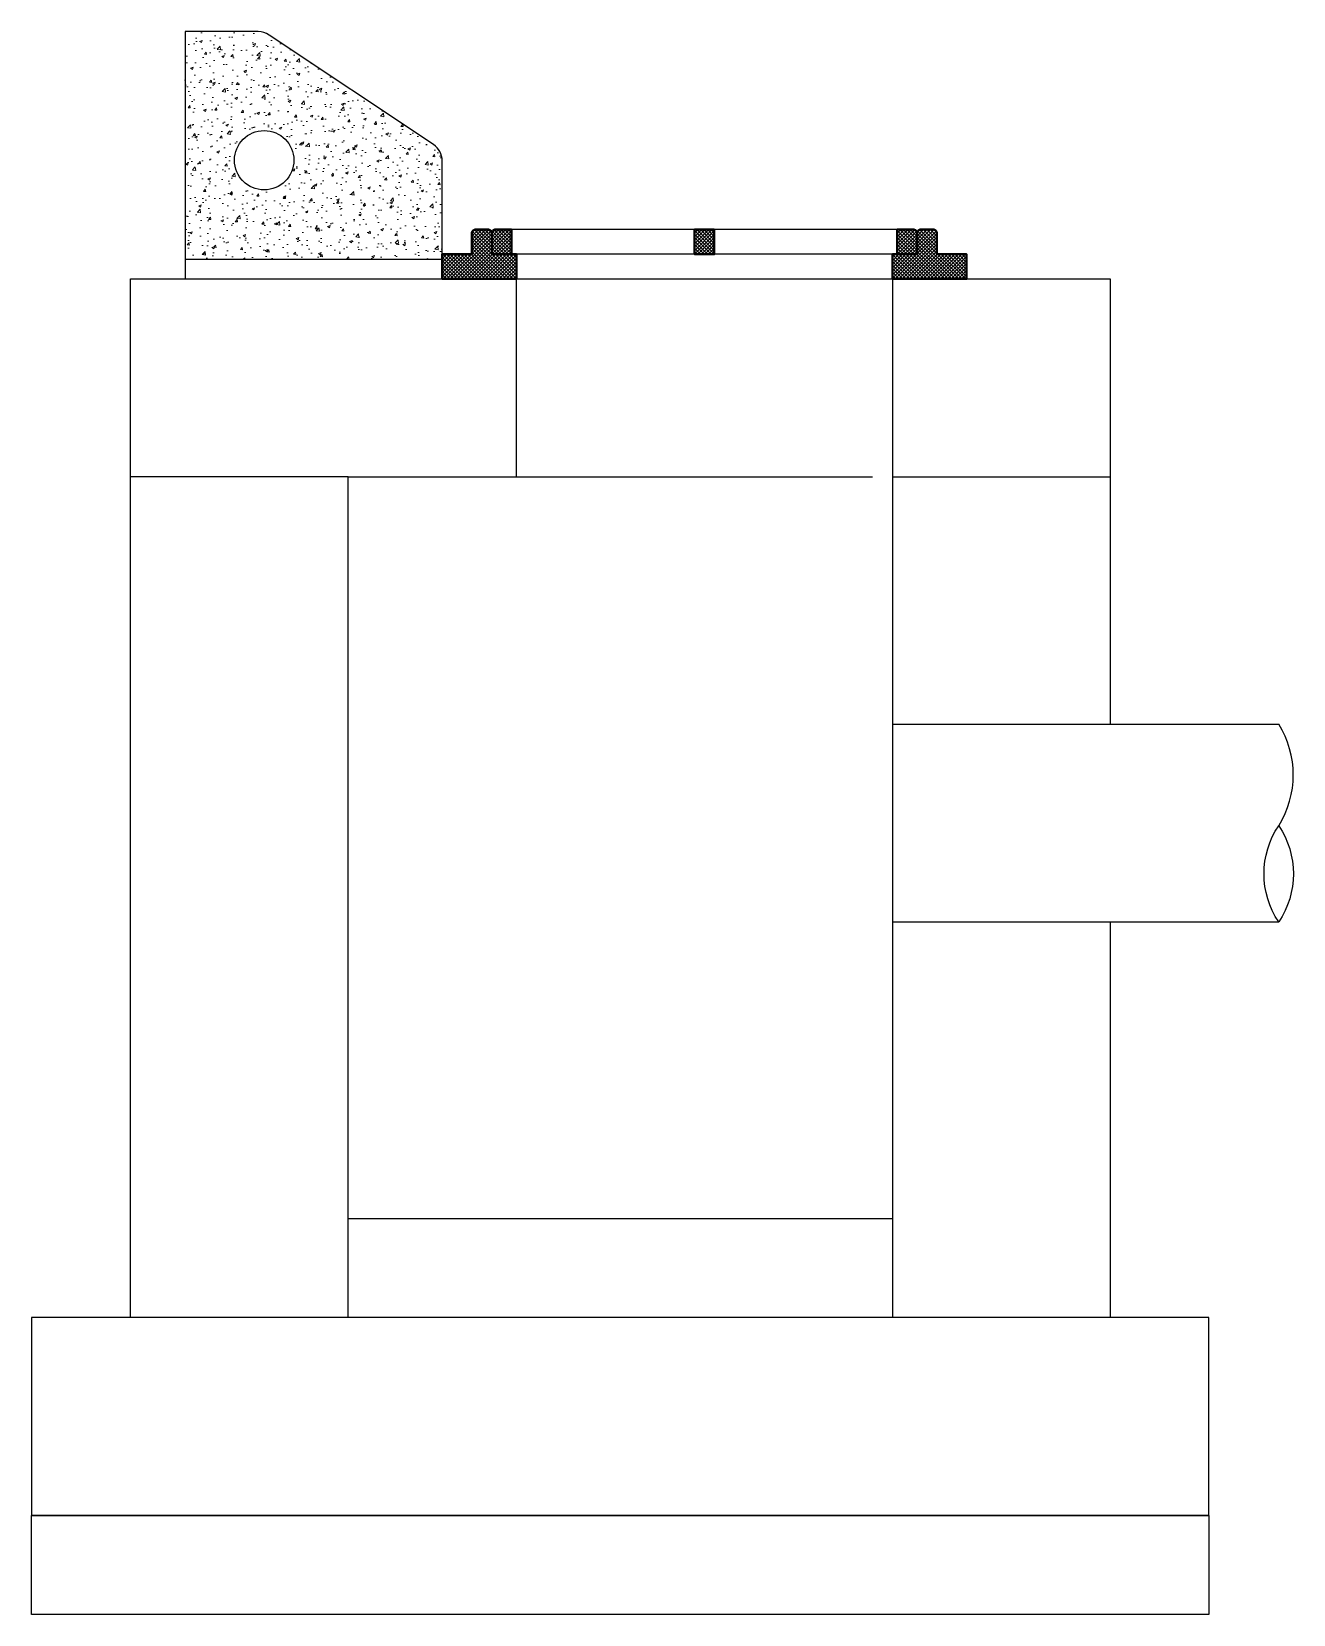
# Model space of a CAD drawing. Header units: inches. Extents: x -676 to 53517, y -16349 to 46516.
# Drawn here: x 23798 to 25073, y 43044 to 44645 of the extents above; entities that cross this region are included whole.
import ezdxf

# ---------------------------------------------------------------- set-up
doc = ezdxf.new("R2010")
doc.units = ezdxf.units.IN
doc.header["$MEASUREMENT"] = 0
for name, color, linetype, lineweight in [('LC Hatch', 252, 'Continuous', 9), ('LC Net dam2', 6, 'Continuous', 40), ('LC Net thay', 7, 'Continuous', 25)]:
    doc.layers.add(name, color=color, linetype=linetype, lineweight=lineweight)

msp = doc.modelspace()

# ---------------------------------------------------------------- hatches: boundary and pattern name
at = {"layer": 'LC Hatch'}
h = msp.add_hatch(dxfattribs=at)
h.set_pattern_fill('AR-CONC', color=256, scale=3.75, style=0)
h.set_pattern_definition([(50, (-165459.607, 8660.273), (26.8972568, -2.353205), [2.8125, -30.9375]), (355, (-165459.607, 8660.273), (-5.203175, 28.207205), [2.25, -24.75]), (100.451444, (-165457.365, 8660.077), (21.6940818, 25.8539997), [2.3902572, -26.2928292]), (46.1842, (-165459.607, 8667.773), (40.02155, -6.206973), [4.21875, -46.40625]), (96.635635, (-165456.27, 8667.256), (35.049823, 36.5294475), [3.585388, -39.439266]), (351.184164, (-165459.607, 8667.773), (35.049823, 36.5294475), [3.375, -37.125]), (21, (-165455.857, 8665.898), (22.3840145, -15.0982084), [2.8125, -30.9375]), (326, (-165455.857, 8665.898), (9.124325, 27.1931267), [2.25, -24.75]), (71.451445, (-165453.991, 8664.64), (31.508339, 12.0949182), [2.390257, -26.2928292]), (37.5, (-165459.607, 8660.273), (0.45599457, 12.4835195), [0, -24.45, 0, -25.125, 0, -24.84375]), (7.5, (-165459.607, 8660.273), (9.8651077, 14.7904392), [0, -14.325, 0, -23.8875, 0, -9.46875]), (327.5, (-165467.969, 8660.273), (20.01834136, -0.8458077), [0, -9.375, 0, -29.25, 0, -38.8125]), (317.5, (-165471.72, 8660.273), (21.8694814, 3.7539368), [0, -12.1875, 0, -19.425, 0, -27.5625])])
h.paths.add_polyline_path([(23953, 44414.5), (23953, 44644.5), (24026.9, 44644.5, -0.148063), (24038, 44641.1), (24204.1, 44530.4, -0.250765), (24213, 44513.8), (24213, 44414.5)])
h.paths.add_polyline_path([(24063, 44514.5, 1), (24003, 44514.5, 1)], flags=16)
h = msp.add_hatch(dxfattribs=at)
h.set_pattern_fill('ANSI37', color=8, scale=20, style=0)
h.set_pattern_definition([(45, (12414.1289, 45852.8894), (-1.76776695, 1.76776695), []), (135, (12414.1289, 45852.8894), (-1.76776695, -1.76776695), [])])
h.paths.add_polyline_path([(24213, 44394.5), (24213, 44419.5), (24243, 44419.5), (24243, 44440.5, -0.414214), (24247, 44444.5), (24259, 44444.5, -0.414214), (24263, 44440.5), (24263, 44419.5), (24288, 44419.5), (24288, 44394.5)])
h = msp.add_hatch(dxfattribs=at)
h.set_pattern_fill('ANSI37', color=8, scale=20, style=0)
h.set_pattern_definition([(45, (85849.7166, 69512.5), (-1.76776695, 1.76776695), []), (135, (85849.7166, 69512.5), (-1.76776695, -1.76776695), [])])
h.paths.add_polyline_path([(24673, 44444.5), (24689, 44444.5, -0.414214), (24693, 44440.5), (24693, 44419.5), (24673, 44419.5)])
h.paths.add_polyline_path([(24468, 44444.5), (24488, 44444.5), (24488, 44419.5), (24468, 44419.5)])
h.paths.add_polyline_path([(24263, 44440.5, -0.414214), (24267, 44444.5), (24283, 44444.5), (24283, 44419.5), (24263, 44419.5)])
h = msp.add_hatch(dxfattribs=at)
h.set_pattern_fill('ANSI37', color=8, scale=20, style=0)
h.set_pattern_definition([(45, (-168376.1067, 16983.7731), (-1.767766953, 1.767766953), []), (135, (-168376.1067, 16983.7731), (-1.767766953, -1.767766953), [])])
h.paths.add_polyline_path([(24743, 44394.5), (24743, 44419.5), (24713, 44419.5), (24713, 44440.5, 0.414214), (24709, 44444.5), (24697, 44444.5, 0.414214), (24693, 44440.5), (24693, 44419.5), (24668, 44419.5), (24668, 44394.5)])

# ---------------------------------------------------------------- linework, layer by layer
at = {"layer": 'LC Net dam2'}
msp.add_line((24213, 44394.5), (24213, 44394.1), dxfattribs=at)
for points in [[(24263, 44419.5), (24288, 44419.5), (24288, 44394.5), (24213, 44394.5), (24213, 44419.5), (24243, 44419.5), (24243, 44440.5, -0.414214), (24247, 44444.5), (24259, 44444.5, -0.414214), (24263, 44440.5)], [(24267, 44444.5), (24283, 44444.5), (24283, 44419.5), (24263, 44419.5), (24263, 44440.5, -0.414214)], [(24693, 44419.5), (24668, 44419.5), (24668, 44394.5), (24743, 44394.5), (24743, 44419.5), (24713, 44419.5), (24713, 44440.5, 0.414214), (24709, 44444.5), (24697, 44444.5, 0.414214), (24693, 44440.5)], [(24689, 44444.5), (24673, 44444.5), (24673, 44419.5), (24693, 44419.5), (24693, 44440.5, 0.414214)]]:
    msp.add_lwpolyline(points, format="xyb", close=True, dxfattribs=at)
msp.add_lwpolyline([(24488, 44444.5), (24468, 44444.5), (24468, 44419.5), (24488, 44419.5)], close=True, dxfattribs=at)
at = {"layer": 'LC Net thay'}
for p, q in [((24673, 44444.5), (24283, 44444.5)), ((24668, 44419.5), (24288, 44419.5)), ((23953, 44414.5), (23953, 44394.5)), ((23898, 43344.5), (23898, 44394.5)), ((23898, 44394.5), (24888, 44394.5)), ((24288, 44194.5), (24288, 44394.5)), ((24118, 43344.5), (24118, 44194.5)), ((24118, 44194.5), (24288, 44194.5)), ((24668, 43744.5), (24668, 43344.5)), ((24668, 43444.5), (24118, 43444.5))]:
    msp.add_line(p, q, dxfattribs=at)
msp.add_lwpolyline([(23953, 44414.5), (24213, 44414.5), (24213, 44513.8, 0.250765), (24204.1, 44530.4), (24038, 44641.1, 0.148069), (24026.9, 44644.5), (23953, 44644.5)], format="xyb", close=True, dxfattribs=at)
for points in [[(23953, 44394.5), (24213, 44394.5), (24213, 44414.5)], [(24668, 44394.5), (24668, 43944.5)], [(24888, 44394.5), (24888, 43944.5)], [(24118, 44194.5), (23898, 44194.5)], [(24288, 44194.5), (24648, 44194.5)], [(24668, 44194.5), (24888, 44194.5)], [(24668, 43944.5), (25058.5, 43944.5)], [(24668, 43944.5), (24668, 43744.5)], [(24668, 43744.5), (25058.5, 43744.5)], [(24888, 43744.5), (24888, 43344.5)], [(24988, 43144.5), (24988, 43344.5), (23798, 43344.5), (23798, 43144.5)], [(24988, 43144.5), (23798, 43144.5), (24988, 43144.5), (24988, 43044.5), (23798, 43044.5), (23798, 43144.5)]]:
    msp.add_lwpolyline(points, dxfattribs=at)
msp.add_lwpolyline([(25058.5, 43841.8, -0.304073), (25058.5, 43744.5, -0.304073), (25058.5, 43841.8, 0.287059), (25058.5, 43944.5)], format="xyb", dxfattribs=at)
msp.add_circle((24033, 44514.5), 30, dxfattribs=at)

doc.saveas('drawing.dxf')
